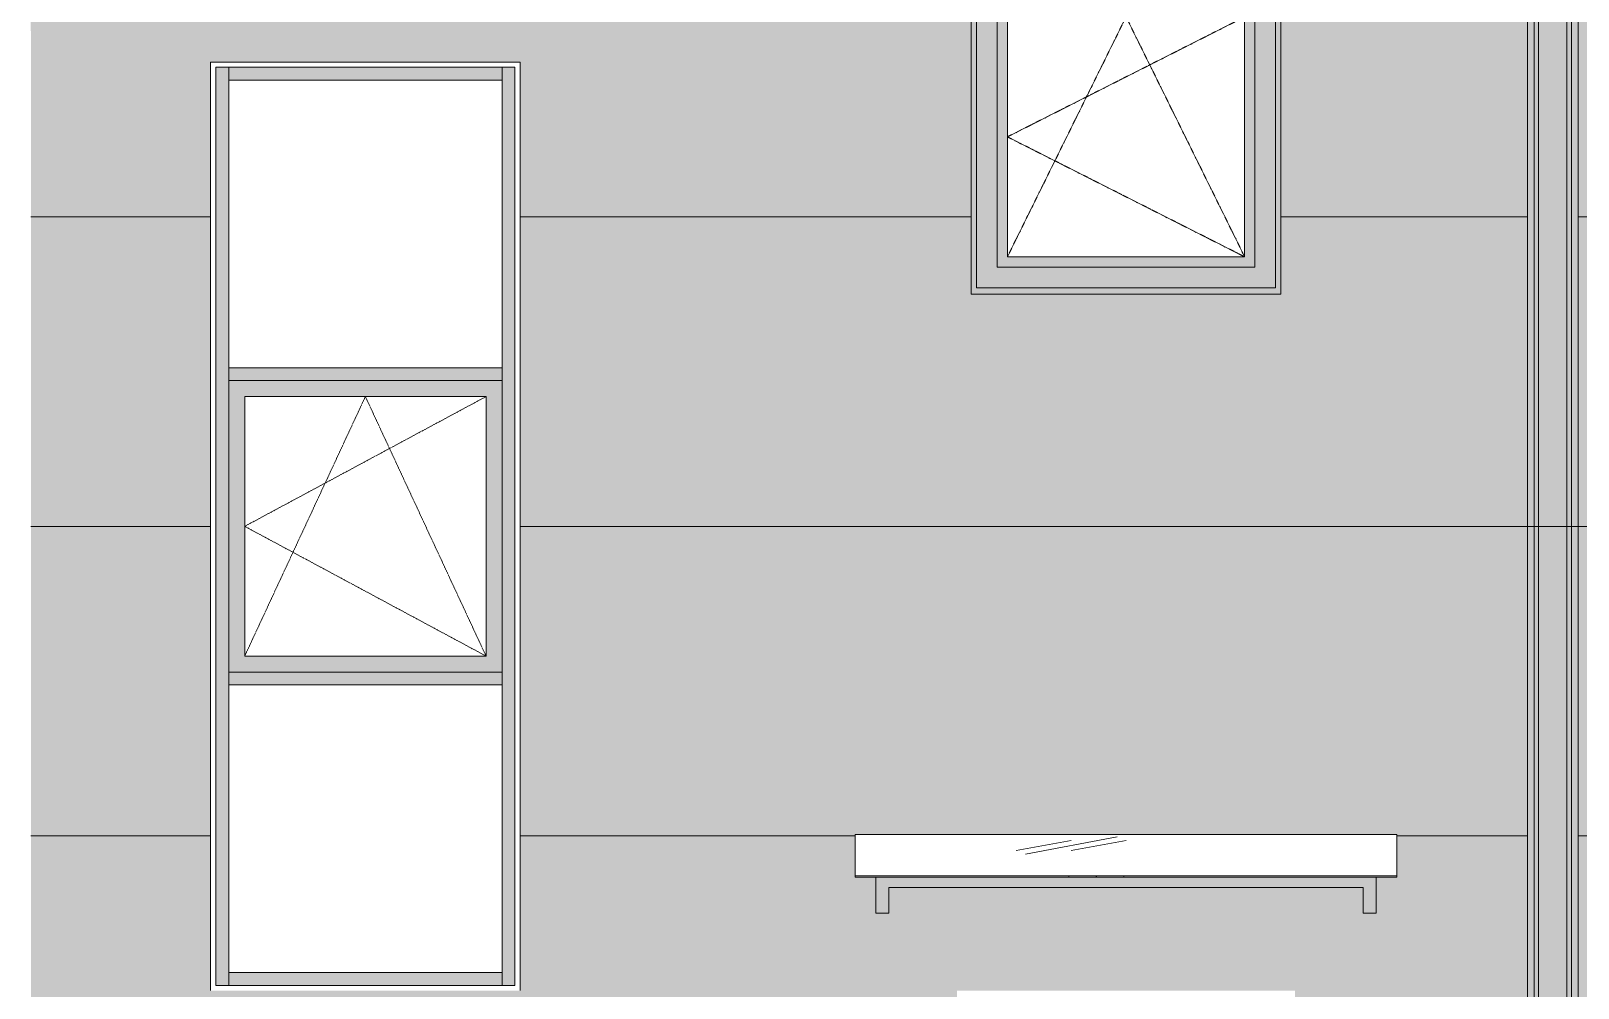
# Model space of a CAD drawing. Header units: millimetres. Extents: x 148937 to 2048786, y 870 to 351006.
# Drawn here: x 528412 to 534412, y 320742 to 324452 of the extents above; entities that cross this region are included whole.
import ezdxf

# ---------------------------------------------------------------- set-up
doc = ezdxf.new("R2010")
doc.units = ezdxf.units.MM
doc.linetypes.add('_ШТР__2__1_', pattern=[3, 2, -1])
doc.linetypes.add('_ШТР__3__1_5_', pattern=[4.5, 3, -1.5])
for name, color, linetype, lineweight, true_color in [('Импосты витража', 7, 'Continuous', 9, 0x004080), ('Каркас_Импост', 7, 'Continuous', 9, 0x0080c0), ('Линии', 7, 'Continuous', 9, 0x00a600), ('Монтажный зазор', 7, 'Continuous', 9, 0x808040), ('Ограждение', 7, 'Continuous', 9, 0x408080), ('Окна', 7, 'Continuous', 9, 0x0080c0), ('Открывание', 7, '_ШТР__2__1_', 9, 0x373737), ('Панели витража', 7, 'Continuous', 9, 0x0080c0)]:
    doc.layers.add(name, color=color, linetype=linetype, lineweight=lineweight, true_color=true_color)
doc.layers.add('Обобщенные модели', color=7, linetype='Continuous', lineweight=18)
doc.layers.add('Стены', color=7, linetype='Continuous', lineweight=18)
pattern_1 = [(236.31, (995.8, 1244.6), (-1777.996, -3556.002), [641.07, -5769.6]), (236.31, (1031.34, 1137.9), (-1777.996, -3556.002), [384.64, -6026.03]), (236.31, (818, 1137.9), (-1777.996, -3556.002), [384.64, -6026.03])]

# ---------------------------------------------------------------- blocks, each defined once
blk = doc.blocks.new('102_Окно_1Створка_Ф_ГОСТ23166-99 - 1160х1750_1170_h-1445330-_О__Ф__1-10__Южный')
at = {"layer": 'Каркас_Импост', "true_color": 0xf7fbf5}
h = blk.add_hatch(color=7, dxfattribs=at)
h.paths.add_polyline_path([(18885, 5995), (19925, 5995), (19925, 6575), (18765, 6575), (18765, 5995), (18845, 5995)], flags=0)
h.paths.add_polyline_path([(19805, 6075), (18845, 6075), (18845, 6495), (19845, 6495), (19845, 6075)], flags=0)
h = blk.add_hatch(color=7, dxfattribs=at)
h.paths.add_polyline_path([(18765, 4825), (19925, 4825), (19925, 5995), (18765, 5995), (18765, 5100)], flags=0)
h.paths.add_polyline_path([(19805, 4905), (18845, 4905), (18845, 5915), (19845, 5915), (19845, 4905)], flags=0)
h = blk.add_hatch(color=7, dxfattribs=at)
h.paths.add_polyline_path([(18845, 4905), (19845, 4905), (19845, 5915), (18845, 5915), (18845, 5100)], flags=0)
h.paths.add_polyline_path([(19108.2, 4945), (18885, 4945), (18885, 5875), (19805, 5875), (19805, 4945), (19301.1, 4945)], flags=0)
at = {"layer": 'Монтажный зазор', "true_color": 0x7f7f7f}
h = blk.add_hatch(color=8, dxfattribs=at)
h.paths.add_polyline_path([(18815, 4800), (19945, 4800), (19945, 6600), (18745, 6600), (18745, 4800), (18770.4, 4800)], flags=0)
h.paths.add_polyline_path([(18770, 4825), (18765, 4825), (18765, 6575), (19925, 6575), (19925, 4825), (18793.6, 4825)], flags=0)
at = {"layer": 'Каркас_Импост', "color": 7}
for p, q in [((18765, 6575), (18765, 5995)), ((19925, 6575), (18765, 6575)), ((19925, 5995), (19925, 6575)), ((18845, 6495), (19845, 6495)), ((18845, 6075), (18845, 6495)), ((19845, 6495), (19845, 6075)), ((19845, 6075), (18845, 6075)), ((18765, 5995), (19925, 5995)), ((18765, 5995), (18765, 4825)), ((19925, 5995), (18765, 5995)), ((19925, 4825), (19925, 5995)), ((18845, 5915), (19845, 5915)), ((18845, 4905), (18845, 5915)), ((19845, 5915), (19845, 4905)), ((18885, 5875), (19805, 5875)), ((18885, 4945), (18885, 5875)), ((19805, 5875), (19805, 4945)), ((19805, 4945), (18885, 4945)), ((19845, 4905), (18845, 4905)), ((18765, 4825), (19925, 4825))]:
    blk.add_line(p, q, dxfattribs=at)
at = {"layer": 'Открывание', "color": 7}
for p, q in [((18885, 4945), (19345, 5875)), ((19805, 5875), (18885, 5410)), ((19345, 5875), (19805, 4945)), ((19805, 4945), (18885, 5410))]:
    blk.add_line(p, q, dxfattribs=at)
blk = doc.blocks.new('125_Горизонтальный козырек - Горизонтальный козырек L_1200-1197451-_О__Ф__1-10__Южный')
at = {"layer": 'Ограждение'}
h = blk.add_hatch(dxfattribs=at)
h.set_pattern_fill('FP_2', style=0, pattern_type=2)
h.set_pattern_definition([(190.539, (995.78, -1088.73), (-1778.0063, -441.0521), [361.702, -3255.323]), (190.539, (1031.34, -1101.97), (-1778.0063, -441.0521), [217.021, -3400.004]), (190.539, (817.98, -1101.97), (-1778.0063, -441.0521), [217.021, -3400.004])])
h.paths.add_polyline_path([(20395, 2545), (20395, 2705), (18295, 2705), (18295, 2545), (19947, 2545)], flags=0)
h = blk.add_hatch(dxfattribs=at)
h.set_pattern_fill('FP_1', style=0, pattern_type=2)
h.set_pattern_definition(pattern_1)
h.paths.add_polyline_path([(20305, 2540), (20395, 2540), (20395, 2545), (18295, 2545), (18295, 2540), (19947, 2540)], flags=0)
at = {"layer": 'Ограждение', "true_color": 0x9ea0a1}
blk.add_hatch(color=253, dxfattribs=at).paths.add_polyline_path([(20315, 2400), (20315, 2540), (18375, 2540), (18375, 2400), (18425, 2400), (18425, 2500), (20265, 2500), (20265, 2400)], flags=0)
at = {"layer": 'Ограждение', "color": 7}
for p, q in [((18295, 2545), (18295, 2705)), ((18295, 2705), (20395, 2705)), ((20395, 2705), (20395, 2545)), ((18295, 2540), (18295, 2545)), ((18295, 2545), (20395, 2545)), ((20395, 2540), (18295, 2540)), ((18375, 2400), (18375, 2540)), ((20315, 2540), (20315, 2400)), ((20395, 2545), (20395, 2540)), ((20265, 2500), (18425, 2500)), ((18425, 2400), (18425, 2500)), ((20265, 2500), (20265, 2400)), ((20265, 2400), (20315, 2400)), ((18375, 2400), (18425, 2400))]:
    blk.add_line(p, q, dxfattribs=at)
blk = doc.blocks.new('Системная панель - 135__НР__25__СТК__Стеклопакет-V16-_О__Ф__1-10__Южный')
at = {"layer": 'Панели витража'}
h = blk.add_hatch(dxfattribs=at)
h.set_pattern_fill('FP_1', style=0, pattern_type=2)
h.set_pattern_definition(pattern_1)
h.paths.add_polyline_path([(15865, 2170), (16925, 2170), (16925, 3285), (15865, 3285), (15865, 2396.7)], flags=0)
blk = doc.blocks.new('Прямоугольный импост - 50х100 мм RAL 9016-1206952-_О__Ф__1-10__Южный')
at = {"layer": 'Импосты витража', "true_color": 0xf7fbf5}
blk.add_hatch(color=7, dxfattribs=at).paths.add_polyline_path([(44135, 5630), (44135, 5680), (43075, 5680), (43075, 5630), (44080.2, 5630)], flags=0)
at = {"layer": 'Импосты витража', "color": 7}
for p, q in [((43075, 5630), (43075, 5680)), ((44135, 5680), (43075, 5680)), ((44135, 5680), (44135, 5630)), ((43075, 5630), (44135, 5630))]:
    blk.add_line(p, q, dxfattribs=at)
blk = doc.blocks.new('Прямоугольный импост - 50х100 мм RAL 9016-1206946-_О__Ф__1-10__Южный')
at = {"layer": 'Импосты витража', "true_color": 0xf7fbf5}
blk.add_hatch(color=7, dxfattribs=at).paths.add_polyline_path([(44135, 2120), (44135, 2170), (43075, 2170), (43075, 2120), (43201, 2120)], flags=0)
at = {"layer": 'Импосты витража', "color": 7}
for p, q in [((43075, 2120), (43075, 2170)), ((44135, 2170), (43075, 2170)), ((44135, 2170), (44135, 2120)), ((43075, 2120), (44135, 2120))]:
    blk.add_line(p, q, dxfattribs=at)
blk = doc.blocks.new('Прямоугольный импост - 50х100 мм RAL 9016-1207083-_О__Ф__1-10__Южный')
at = {"layer": 'Импосты витража', "true_color": 0xf7fbf5}
blk.add_hatch(color=7, dxfattribs=at).paths.add_polyline_path([(44169.3, 2120), (44185, 2120), (44185, 3310), (44135, 3310), (44135, 2120)], flags=0)
at = {"layer": 'Импосты витража', "color": 7}
for p, q in [((44135, 3310), (44135, 2120)), ((44185, 2120), (44185, 3310)), ((44185, 2120), (44135, 2120))]:
    blk.add_line(p, q, dxfattribs=at)
blk = doc.blocks.new('Прямоугольный импост - 50х100 мм RAL 9016-1207058-_О__Ф__1-10__Южный')
at = {"layer": 'Импосты витража', "true_color": 0xf7fbf5}
blk.add_hatch(color=7, dxfattribs=at).paths.add_polyline_path([(43075, 4490), (43075, 5680), (43025, 5680), (43025, 4490), (43050, 4490)], flags=0)
at = {"layer": 'Импосты витража', "color": 7}
for p, q in [((43025, 5680), (43075, 5680)), ((43025, 5680), (43025, 4490)), ((43075, 4490), (43075, 5680))]:
    blk.add_line(p, q, dxfattribs=at)
blk = doc.blocks.new('Системная панель - 135__НР__25__СТК__Стеклопакет-V17-_О__Ф__1-10__Южный')
at = {"layer": 'Панели витража'}
h = blk.add_hatch(dxfattribs=at)
h.set_pattern_fill('FP_1', style=0, pattern_type=2)
h.set_pattern_definition(pattern_1)
h.paths.add_polyline_path([(16071.3, 4515), (16925, 4515), (16925, 5630), (15865, 5630), (15865, 4515)], flags=0)
blk = doc.blocks.new('Прямоугольный импост - 50х100 мм RAL 9016-1207060-_О__Ф__1-10__Южный')
at = {"layer": 'Импосты витража', "true_color": 0xf7fbf5}
blk.add_hatch(color=7, dxfattribs=at).paths.add_polyline_path([(44135, 4490), (44185, 4490), (44185, 5680), (44135, 5680), (44135, 5100)], flags=0)
at = {"layer": 'Импосты витража', "color": 7}
for p, q in [((44135, 5680), (44185, 5680)), ((44135, 5680), (44135, 4490)), ((44185, 4490), (44185, 5680))]:
    blk.add_line(p, q, dxfattribs=at)
blk = doc.blocks.new('Прямоугольный импост - 50х100 мм RAL 9016-1207084-_О__Ф__1-10__Южный')
at = {"layer": 'Импосты витража', "true_color": 0xf7fbf5}
blk.add_hatch(color=7, dxfattribs=at).paths.add_polyline_path([(43075, 3310), (43075, 4490), (43025, 4490), (43025, 3310), (43050, 3310)], flags=0)
at = {"layer": 'Импосты витража', "color": 7}
for p, q in [((43025, 4490), (43025, 3310)), ((43075, 3310), (43075, 4490))]:
    blk.add_line(p, q, dxfattribs=at)
blk = doc.blocks.new('Прямоугольный импост - 50х100 мм RAL 9016-1206832-_О__Ф__1-10__Южный')
at = {"layer": 'Импосты витража', "true_color": 0xf7fbf5}
blk.add_hatch(color=7, dxfattribs=at).paths.add_polyline_path([(44135, 4465), (44135, 4515), (43075, 4515), (43075, 4465), (44088, 4465)], flags=0)
at = {"layer": 'Импосты витража', "color": 7}
for p, q in [((43075, 4465), (43075, 4515)), ((44135, 4515), (43075, 4515)), ((44135, 4515), (44135, 4465)), ((43075, 4465), (44135, 4465))]:
    blk.add_line(p, q, dxfattribs=at)
blk = doc.blocks.new('Прямоугольный импост - 50х100 мм RAL 9016-1207086-_О__Ф__1-10__Южный')
at = {"layer": 'Импосты витража', "true_color": 0xf7fbf5}
blk.add_hatch(color=7, dxfattribs=at).paths.add_polyline_path([(44135, 3310), (44185, 3310), (44185, 4490), (44135, 4490), (44135, 3335)], flags=0)
at = {"layer": 'Импосты витража', "color": 7}
for p, q in [((44135, 4490), (44135, 3310)), ((44185, 3310), (44185, 4490))]:
    blk.add_line(p, q, dxfattribs=at)
blk = doc.blocks.new('Прямоугольный импост - 50х100 мм RAL 9016-1207087-_О__Ф__1-10__Южный')
at = {"layer": 'Импосты витража', "true_color": 0xf7fbf5}
blk.add_hatch(color=7, dxfattribs=at).paths.add_polyline_path([(43025, 2120), (43075, 2120), (43075, 3310), (43025, 3310), (43025, 2396.7)], flags=0)
at = {"layer": 'Импосты витража', "color": 7}
for p, q in [((43025, 3310), (43025, 2120)), ((43075, 2120), (43075, 3310)), ((43075, 2120), (43025, 2120))]:
    blk.add_line(p, q, dxfattribs=at)
blk = doc.blocks.new('190_ФЭ_Стена_Стык вертикальный - ФЭ-C1_110-1292203-_О__Ф__1-10__Южный')
at = {"layer": 'Обобщенные модели', "true_color": 0xcfd0cf}
for points in [[(20928, 492.1), (20928, 3900), (20902, 3900), (20902, 492.1)], [(20945, 435), (20945, 3900), (20928, 3900), (20928, 492.1), (20930.6, 491.4), (20928, 481.8), (20928.2, 451.8), (20940.6, 439.4)], [(20990, 435), (21055, 435), (21055, 3900), (20945, 3900), (20945, 435)], [(21055, 435), (21072, 452), (21072, 481.9), (21069.4, 491.4), (21072, 492.1), (21072, 3900), (21055, 3900), (21055, 439.4)], [(21098, 492.1), (21098, 3900), (21072, 3900), (21072, 492.1)]]:
    blk.add_hatch(color=254, dxfattribs=at).paths.add_polyline_path(points, flags=0)
at = {"layer": 'Линии', "color": 7, "lineweight": 18}
for p, q in [((20928, 3900), (20902, 3900)), ((20902, 3900), (20902, 491.4)), ((20945, 3900), (20928, 3900)), ((21055, 3900), (20945, 3900)), ((21072, 3900), (21055, 3900)), ((21098, 3900), (21072, 3900)), ((21098, 3900), (21098, 491.4)), ((20902, 481.9), (20902, 452)), ((21098, 481.9), (21098, 452)), ((20902, 452), (20928, 452)), ((20928, 452), (20945, 435)), ((20945, 435), (21055, 435)), ((21055, 435), (21072, 452)), ((21072, 452), (21098, 452))]:
    blk.add_line(p, q, dxfattribs=at)
at = {"layer": 'Обобщенные модели'}
for p, q in [((20928, 3900), (20928, 491.4)), ((20945, 3900), (20945, 435)), ((21055, 3900), (21055, 435)), ((21072, 3900), (21072, 491.4)), ((20928, 481.9), (20928, 452)), ((21072, 481.9), (21072, 452))]:
    blk.add_line(p, q, dxfattribs=at)
blk = doc.blocks.new('190_ФЭ_Стена_Стык вертикальный - ФЭ-C1_110-1292370-_О__Ф__1-10__Южный')
at = {"layer": 'Обобщенные модели', "true_color": 0xcfd0cf}
for points in [[(20915.9, 3900), (20928, 3900), (20928, 7500), (20902, 7500), (20902, 3900)], [(20928, 3900), (20945, 3900), (20945, 7500), (20928, 7500), (20928, 3925.7)], [(21055, 3900), (21055, 7500), (20945, 7500), (20945, 3900), (21010, 3900)], [(21055, 3900), (21072, 3900), (21072, 7500), (21055, 7500), (21055, 3919.4)], [(21077.4, 3900), (21098, 3900), (21098, 7500), (21072, 7500), (21072, 3900)]]:
    blk.add_hatch(color=254, dxfattribs=at).paths.add_polyline_path(points, flags=0)
at = {"layer": 'Линии', "color": 7, "lineweight": 18}
for p, q in [((20928, 7500), (20902, 7500)), ((20902, 7500), (20902, 3900)), ((20945, 7500), (20928, 7500)), ((21055, 7500), (20945, 7500)), ((21072, 7500), (21055, 7500)), ((21098, 7500), (21072, 7500)), ((21098, 7500), (21098, 3900)), ((20902, 3900), (20928, 3900)), ((20928, 3900), (20945, 3900)), ((20945, 3900), (21055, 3900)), ((21055, 3900), (21072, 3900)), ((21072, 3900), (21098, 3900))]:
    blk.add_line(p, q, dxfattribs=at)
at = {"layer": 'Обобщенные модели'}
for p, q in [((20928, 7500), (20928, 3900)), ((20945, 7500), (20945, 3900)), ((21055, 7500), (21055, 3900)), ((21072, 7500), (21072, 3900))]:
    blk.add_line(p, q, dxfattribs=at)
blk = doc.blocks.new('135_Витраж створка_Открывание_Профиль - Правое верхнее открывание-V18-_О__Ф__1-10__Южный')
at = {"layer": 'Панели витража', "true_color": 0xf7fbf5}
h = blk.add_hatch(color=7, dxfattribs=at)
h.paths.add_polyline_path([(16925, 3335), (16925, 4465), (15865, 4465), (15865, 3335), (16878, 3335)], flags=0)
h.paths.add_polyline_path([(16863, 3397), (15927, 3397), (15927, 4403), (16863, 4403), (16863, 3832.1)], flags=0)
at = {"layer": 'Панели витража'}
h = blk.add_hatch(dxfattribs=at)
h.set_pattern_fill('FP_1', style=0, pattern_type=2)
h.set_pattern_definition(pattern_1)
h.paths.add_polyline_path([(15927, 3397), (16863, 3397), (16863, 4403), (15927, 4403), (15927, 3900)], flags=0)
at = {"layer": 'Линии', "color": 7, "linetype": '_ШТР__3__1_5_'}
for p, q in [((16863, 4403), (15927, 3900)), ((16395, 4403), (15927, 3397)), ((16863, 3397), (16395, 4403)), ((15927, 3900), (16863, 3397))]:
    blk.add_line(p, q, dxfattribs=at)
at = {"layer": 'Панели витража', "color": 7}
for p, q in [((15865, 4465), (16925, 4465)), ((15865, 4465), (15865, 3335)), ((16925, 4465), (16925, 3335)), ((15927, 3397), (15927, 4403)), ((16863, 4403), (15927, 4403)), ((16863, 3397), (16863, 4403)), ((15927, 3397), (16863, 3397)), ((16925, 3335), (15865, 3335))]:
    blk.add_line(p, q, dxfattribs=at)

msp = doc.modelspace()

# ---------------------------------------------------------------- hatches: boundary and pattern name
at = {"layer": 'Стены', "lineweight": 9, "true_color": 0xcfd0cf}
h = msp.add_hatch(color=254, dxfattribs=at)
h.paths.add_polyline_path([(530309.37897, 323731.79336), (532059.37897, 323731.79336), (532059.37897, 324931.79336), (528412.37897, 324931.79336), (528411.37897, 324452.79336), (528412.37897, 324451.92889), (528412.37897, 323731.79336), (529109.37897, 323731.79336), (529109.37897, 324331.79336), (530309.37897, 324331.79336), (530309.37897, 324160.2238)], flags=0)
h.paths.add_polyline_path([(533259.37897, 323731.79336), (534216.37897, 323731.79336), (534216.37897, 324931.79336), (533259.37897, 324931.79336), (533259.37897, 324160.2238)], flags=0)
h = msp.add_hatch(color=254, dxfattribs=at)
h.paths.add_polyline_path([(537782.98321, 323731.79336), (538214.37897, 323731.79336), (538214.37897, 324931.79336), (536414.37897, 324931.79336), (536414.37897, 323731.79336), (537137.03948, 323731.79336)], flags=0)
h.paths.add_polyline_path([(534438.87897, 323731.79336), (535214.37897, 323731.79336), (535214.37897, 324931.79336), (534412.37897, 324931.79336), (534412.37897, 323731.79336)], flags=0)
h.paths.add_polyline_path([(540216.37897, 323731.79336), (540216.37897, 324931.79336), (539414.37897, 324931.79336), (539414.37897, 323731.79336), (540189.87897, 323731.79336)], flags=0)
h = msp.add_hatch(color=254, dxfattribs=at)
h.paths.add_polyline_path([(528412.37897, 322531.79336), (529109.37897, 322531.79336), (529109.37897, 323731.79336), (528412.37897, 323731.79336), (528412.37897, 322594.35693)], flags=0)
h.paths.add_polyline_path([(534216.37897, 322531.79336), (534216.37897, 323731.79336), (533259.37897, 323731.79336), (533259.37897, 323431.79336), (532059.37897, 323431.79336), (532059.37897, 323731.79336), (530309.37897, 323731.79336), (530309.37897, 322531.79336), (533907.32081, 322531.79336)], flags=0)
for points in [[(538428.92695, 322531.79336), (540216.37897, 322531.79336), (540216.37897, 323731.79336), (539414.37897, 323731.79336), (539414.37897, 323431.79336), (538214.37897, 323431.79336), (538214.37897, 323731.79336), (536414.37897, 323731.79336), (536414.37897, 323431.79336), (535214.37897, 323431.79336), (535214.37897, 323731.79336), (534412.37897, 323731.79336), (534412.37897, 322531.79336), (535845.15201, 322531.79336)], [(534412.37897, 321331.79336), (540216.37897, 321331.79336), (540216.37897, 322531.79336), (534412.37897, 322531.79336), (534412.37897, 321811.4235)], [(533314.37897, 320131.79336), (534216.37897, 320131.79336), (534216.37897, 321331.79336), (533709.37897, 321331.79336), (533709.37897, 321171.79336), (533629.37897, 321171.79336), (533629.37897, 321031.79336), (533579.37897, 321031.79336), (533579.37897, 321131.79336), (531739.37897, 321131.79336), (531739.37897, 321031.79336), (531689.37897, 321031.79336), (531689.37897, 321171.79336), (531609.37897, 321171.79336), (531609.37897, 321331.79336), (530309.37897, 321331.79336), (530309.37897, 320731.79336), (529109.37897, 320731.79336), (529109.37897, 321331.79336), (528412.37897, 321331.79336), (528412.37897, 320131.79336), (532004.37897, 320131.79336), (532004.37897, 320731.79336), (533314.37897, 320731.79336), (533314.37897, 320245.55663)]]:
    msp.add_hatch(color=254, dxfattribs=at).paths.add_polyline_path(points, flags=0)
h = msp.add_hatch(color=254, dxfattribs=at)
h.paths.add_polyline_path([(531609.37897, 321331.79336), (531609.37897, 321336.79336), (533709.37897, 321336.79336), (533709.37897, 321331.79336), (534216.37897, 321331.79336), (534216.37897, 322531.79336), (530309.37897, 322531.79336), (530309.37897, 321331.79336), (530677.60214, 321331.79336)], flags=0)
h.paths.add_polyline_path([(529109.37897, 321331.79336), (529109.37897, 322531.79336), (528412.37897, 322531.79336), (528412.37897, 321331.79336)], flags=0)
h = msp.add_hatch(color=254, dxfattribs=at)
h.paths.add_polyline_path([(538105.95508, 320131.79336), (538214.37897, 320131.79336), (538214.37897, 321331.79336), (536414.37897, 321331.79336), (536414.37897, 320131.79336), (537782.98321, 320131.79336)], flags=0)
h.paths.add_polyline_path([(534412.37897, 320131.79336), (535214.37897, 320131.79336), (535214.37897, 321331.79336), (534412.37897, 321331.79336), (534412.37897, 320245.55663)], flags=0)
h.paths.add_polyline_path([(540216.37897, 320131.79336), (540216.37897, 321331.79336), (539414.37897, 321331.79336), (539414.37897, 320131.79336), (540189.87897, 320131.79336)], flags=0)

# ---------------------------------------------------------------- linework, layer by layer
at = {"layer": 'Линии', "color": 7, "lineweight": 18}
for p, q in [((532059.37897, 323431.79336), (532059.37897, 325231.79336)), ((533259.37897, 325231.79336), (533259.37897, 323431.79336)), ((529109.37897, 320731.79336), (529109.37897, 324331.79336)), ((529109.37897, 324331.79336), (530309.37897, 324331.79336)), ((530309.37897, 324331.79336), (530309.37897, 320731.79336)), ((529109.37897, 323731.79336), (528412.37897, 323731.79336)), ((532059.37897, 323731.79336), (530309.37897, 323731.79336)), ((534216.37897, 323731.79336), (533259.37897, 323731.79336)), ((535214.37897, 323731.79336), (534412.37897, 323731.79336)), ((533259.37897, 323431.79336), (532059.37897, 323431.79336)), ((529109.37897, 322531.79336), (528412.37897, 322531.79336)), ((534216.37897, 322531.79336), (530309.37897, 322531.79336)), ((540216.37897, 322531.79336), (534412.37897, 322531.79336)), ((529109.37897, 321331.79336), (528412.37897, 321331.79336)), ((531609.37897, 321331.79336), (530309.37897, 321331.79336)), ((534216.37897, 321331.79336), (533709.37897, 321331.79336)), ((534412.37897, 321331.79336), (540216.37897, 321331.79336))]:
    msp.add_line(p, q, dxfattribs=at)

# ---------------------------------------------------------------- block references
at = {"layer": 'Импосты витража', "color": 7}
for name, p in [('Прямоугольный импост - 50х100 мм RAL 9016-1207058-_О__Ф__1-10__Южный', (486104.37897, 318631.79336)), ('Прямоугольный импост - 50х100 мм RAL 9016-1206952-_О__Ф__1-10__Южный', (486104.37897, 318631.79336)), ('Прямоугольный импост - 50х100 мм RAL 9016-1207060-_О__Ф__1-10__Южный', (486104.37897, 318631.79336)), ('Прямоугольный импост - 50х100 мм RAL 9016-1207084-_О__Ф__1-10__Южный', (486104.37897, 318631.79336)), ('Прямоугольный импост - 50х100 мм RAL 9016-1206832-_О__Ф__1-10__Южный', (486104.37897, 318631.79336)), ('Прямоугольный импост - 50х100 мм RAL 9016-1207086-_О__Ф__1-10__Южный', (486104.37897, 318631.79336)), ('Прямоугольный импост - 50х100 мм RAL 9016-1206832-_О__Ф__1-10__Южный', (486104.37897, 317451.79336)), ('Прямоугольный импост - 50х100 мм RAL 9016-1207087-_О__Ф__1-10__Южный', (486104.37897, 318631.79336)), ('Прямоугольный импост - 50х100 мм RAL 9016-1207083-_О__Ф__1-10__Южный', (486104.37897, 318631.79336)), ('Прямоугольный импост - 50х100 мм RAL 9016-1206946-_О__Ф__1-10__Южный', (486104.37897, 318631.79336))]:
    msp.add_blockref(name, p, dxfattribs=at)
at = {"layer": 'Обобщенные модели'}
for name in ['190_ФЭ_Стена_Стык вертикальный - ФЭ-C1_110-1292370-_О__Ф__1-10__Южный', '190_ФЭ_Стена_Стык вертикальный - ФЭ-C1_110-1292203-_О__Ф__1-10__Южный']:
    msp.add_blockref(name, (513314.37897, 318631.79336), dxfattribs=at)
at = {"layer": 'Ограждение', "color": 7}
msp.add_blockref('125_Горизонтальный козырек - Горизонтальный козырек L_1200-1197451-_О__Ф__1-10__Южный', (513314.37897, 318631.79336), dxfattribs=at)
at = {"layer": 'Окна', "color": 7}
msp.add_blockref('102_Окно_1Створка_Ф_ГОСТ23166-99 - 1160х1750_1170_h-1445330-_О__Ф__1-10__Южный', (513314.37897, 318631.79336), dxfattribs=at)
at = {"layer": 'Панели витража', "color": 7}
for name in ['Системная панель - 135__НР__25__СТК__Стеклопакет-V17-_О__Ф__1-10__Южный', '135_Витраж створка_Открывание_Профиль - Правое верхнее открывание-V18-_О__Ф__1-10__Южный', 'Системная панель - 135__НР__25__СТК__Стеклопакет-V16-_О__Ф__1-10__Южный']:
    msp.add_blockref(name, (513314.37897, 318631.79336), dxfattribs=at)

doc.saveas('drawing.dxf')
